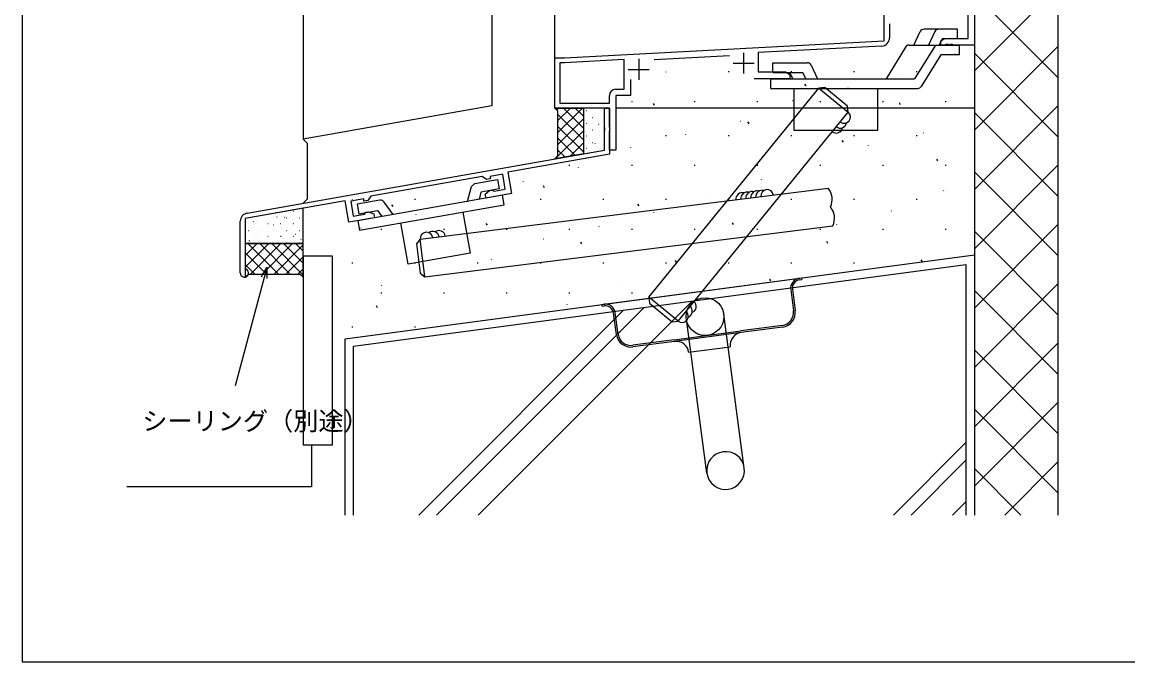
# Model space of a CAD drawing. Units: millimetres, scale not verified. Extents: x -437 to 438, y -344 to 341.
# Drawn here: x -436.8 to -173.2, y -343.7 to -191.2 of the extents above; entities that cross this region are included whole.
import ezdxf
from ezdxf.enums import TextEntityAlignment as Align

# ---------------------------------------------------------------- set-up
doc = ezdxf.new("R2010")
doc.units = ezdxf.units.MM
doc.header["$LTSCALE"] = 2
for name, color, linetype in [('0-2_YKK_11', 7, 'Continuous'), ('0-4_YKK_12', 2, 'Continuous'), ('0-5_YKK_13', 4, 'Continuous'), ('0-7_YKK_D', 6, 'Continuous'), ('0-8_YKK_ZWAK', 7, 'Continuous'), ('0-9_YSS_K', 3, 'Continuous')]:
    doc.layers.add(name, color=color, linetype=linetype)
doc.styles.add('ＭＳ ゴシック', font='')
doc.styles.get('ＭＳ ゴシック').set_extended_font_data('MS Gothic')

msp = doc.modelspace()

# ---------------------------------------------------------------- linework, layer by layer
at = {"layer": '0-2_YKK_11'}
for p, q in [((-230.002, -191.636), (-230.002, -194.942)), ((-289.802, -200), (-289.802, -205)), ((-268.201, -199.242), (-286.143, -200.182)), ((-264.802, -198.5), (-264.802, -203.5)), ((-292.302, -202.5), (-287.302, -202.5)), ((-267.302, -201), (-262.302, -201)), ((-308.891, -211.7), (-309.348, -212.158)), ((-303.234, -211.7), (-309.056, -217.522)), ((-306.062, -211.7), (-309.056, -214.694)), ((-303.006, -219.299), (-309.056, -213.249)), ((-303.006, -216.47), (-307.776, -211.7)), ((-303.006, -213.642), (-304.948, -211.7)), ((-302.231, -212.32), (-302.181, -212.32)), ((-299.191, -212.32), (-299.141, -212.32)), ((-303.006, -214.301), (-309.056, -220.351)), ((-303.006, -222.127), (-309.056, -216.077)), ((-302.231, -215.31), (-302.181, -215.31)), ((-300.806, -213.935), (-300.756, -213.935)), ((-300.299, -213.616), (-300.29, -213.612)), ((-299.372, -215.631), (-299.289, -215.576)), ((-299.323, -216.111), (-299.314, -216.108)), ((-299.191, -215.31), (-299.141, -215.31)), ((-303.006, -217.129), (-309.626, -223.749)), ((-302.443, -217.216), (-302.434, -217.213)), ((-302.231, -218.3), (-302.181, -218.3)), ((-300.806, -216.925), (-300.756, -216.925)), ((-299.191, -218.3), (-299.141, -218.3)), ((-298.677, -218.723), (-298.668, -218.72)), ((-298.006, -217.158), (-297.886, -216.975)), ((-305.024, -222.937), (-309.056, -218.906)), ((-303.006, -219.958), (-306.192, -223.143)), ((-302.231, -221.29), (-302.181, -221.29)), ((-301.467, -219.711), (-301.458, -219.708)), ((-300.806, -219.915), (-300.756, -219.915)), ((-300.257, -220.135), (-300.173, -220.079)), ((-299.191, -221.29), (-299.141, -221.29)), ((-298.078, -221.352), (-298.074, -221.35)), ((-307.429, -223.361), (-309.056, -221.734)), ((-372.92, -236.49), (-372.911, -236.486)), ((-372.155, -236.24), (-372.105, -236.24)), ((-384.806, -251.004), (-384.806, -238.683)), ((-381.752, -238.812), (-381.668, -238.757)), ((-381.574, -239.554), (-381.564, -239.551)), ((-381.275, -239.23), (-381.225, -239.23)), ((-379.85, -237.855), (-379.8, -237.855)), ((-378.783, -238.566), (-378.774, -238.563)), ((-378.235, -239.23), (-378.185, -239.23)), ((-376.949, -239.551), (-376.866, -239.496)), ((-376.81, -237.855), (-376.76, -237.855)), ((-376.04, -237.595), (-376.031, -237.591)), ((-375.195, -239.23), (-375.145, -239.23)), ((-374.26, -237.771), (-374.176, -237.716)), ((-373.77, -237.855), (-373.72, -237.855)), ((-372.274, -239.102), (-372.265, -239.099)), ((-372.155, -239.23), (-372.105, -239.23)), ((-370.73, -237.855), (-370.68, -237.855)), ((-382.89, -240.845), (-382.84, -240.845)), ((-381.275, -242.22), (-381.225, -242.22)), ((-380.927, -242.166), (-380.918, -242.163)), ((-379.85, -240.845), (-379.8, -240.845)), ((-378.235, -242.22), (-378.185, -242.22)), ((-378.184, -241.195), (-378.175, -241.191)), ((-376.81, -240.845), (-376.76, -240.845)), ((-375.195, -242.22), (-375.145, -242.22)), ((-375.144, -242.274), (-375.061, -242.219)), ((-375.064, -240.09), (-375.055, -240.087)), ((-373.77, -240.845), (-373.72, -240.845)), ((-372.155, -242.22), (-372.105, -242.22)), ((-371.675, -241.731), (-371.666, -241.727)), ((-370.73, -240.845), (-370.68, -240.845)), ((-369.81, -244.004), (-383.606, -244.004)), ((-383.606, -246.813), (-380.797, -244.004)), ((-383.606, -249.642), (-377.969, -244.004)), ((-375.706, -251.254), (-382.956, -244.004)), ((-382.89, -243.835), (-382.84, -243.835)), ((-382.636, -243.315), (-382.553, -243.26)), ((-382.39, -251.254), (-375.14, -244.004)), ((-372.878, -251.254), (-380.128, -244.004)), ((-379.85, -243.835), (-379.8, -243.835)), ((-379.562, -251.254), (-372.312, -244.004)), ((-377.758, -244.004), (-377.75, -243.999)), ((-369.81, -251.494), (-377.3, -244.004)), ((-377.208, -243.69), (-377.199, -243.687)), ((-376.81, -243.835), (-376.76, -243.835)), ((-376.734, -251.254), (-369.81, -244.331)), ((-369.81, -248.665), (-374.471, -244.004)), ((-374.418, -242.702), (-374.409, -242.699)), ((-373.77, -243.835), (-373.72, -243.835)), ((-369.81, -245.837), (-371.643, -244.004)), ((-370.73, -243.835), (-370.68, -243.835)), ((-370.342, -243.013), (-370.258, -242.958)), ((-378.535, -251.254), (-383.606, -246.183)), ((-373.905, -251.254), (-369.81, -247.16)), ((-381.363, -251.254), (-383.606, -249.012)), ((-371.077, -251.254), (-369.81, -249.988)), ((-383.524, -251.922), (-383.606, -251.84))]:
    msp.add_line(p, q, dxfattribs=at)
for points in [[(-291.802, -204.9), (-291.802, -208.7), (-295.302, -208.7), (-295.302, -221.7), (-296.802, -221.7), (-296.802, -217.158), (-296.682, -216.975), (-296.682, -216.425), (-296.802, -216.241), (-296.802, -211.7), (-309.802, -211.7), (-309.802, -199.7), (-307.502, -199.7), (-231.302, -195.706), (-231.302, -175.2)], [(-209.802, -176.2), (-209.802, -196.7), (-214.844, -196.7), (-215.027, -196.58), (-215.577, -196.58), (-215.761, -196.7), (-215.844, -196.7), (-216.027, -196.58), (-216.577, -196.58), (-216.761, -196.7), (-217.802, -196.7), (-217.802, -195.7), (-216.763, -195.1), (-211.302, -195.1), (-211.302, -183.7)], [(-231.898, -196.939), (-261.302, -198.48), (-261.302, -203.1), (-254.841, -203.1), (-253.802, -203.7), (-253.802, -204.7), (-262.302, -204.7)], [(-293.302, -200.157), (-307.471, -200.9), (-308.602, -200.9), (-308.602, -210.5), (-296.802, -210.5), (-296.802, -208.7)], [(-295.302, -207.2), (-293.302, -207.2), (-293.302, -200.157)], [(-298.006, -216.242), (-298.006, -211.7), (-296.806, -211.7), (-296.806, -222.706), (-321.007, -226.973), (-320.104, -232.094), (-326.209, -233.171), (-326.383, -232.186), (-325.387, -231.351), (-324.723, -231.234), (-324.498, -231.371), (-324.272, -231.509), (-321.61, -231.04), (-322.235, -227.495), (-325.253, -228.027), (-325.253, -228.585), (-326.128, -228.739), (-327.112, -228.05), (-353.702, -232.739), (-354.392, -233.723), (-355.379, -233.897), (-355.379, -233.339), (-358.476, -233.885), (-357.851, -237.43), (-355.189, -236.961), (-355.023, -236.754), (-354.858, -236.547), (-354.195, -236.43), (-352.973, -236.875), (-352.799, -237.86), (-358.905, -238.936), (-359.808, -233.815), (-383.606, -238.011), (-383.606, -249.804), (-383.421, -250.081)], [(-383.153, -236.713), (-298.006, -221.699), (-298.006, -217.158)], [(-297.886, -216.975), (-297.886, -216.425), (-298.006, -216.242)], [(-383.606, -244.004), (-383.606, -252.004), (-382.856, -251.254), (-370.56, -251.254), (-369.81, -252.004), (-369.81, -244.004)]]:
    msp.add_lwpolyline(points, dxfattribs=at)
for points in [[(-303.006, -211.7), (-303.006, -222.582), (-309.806, -223.781), (-309.056, -223.031), (-309.056, -212.45), (-309.806, -211.7)], [(-303.006, -211.7), (-303.006, -222.582), (-298.006, -221.7), (-298.006, -211.7)], [(-369.81, -235.579), (-383.606, -238.011), (-383.606, -244.004), (-369.81, -244.004)]]:
    msp.add_lwpolyline(points, close=True, dxfattribs=at)
for centre, radius, start, end in [((-232.002, -194.942), 2, 273.00001, 359.99999), ((-295.302, -208.7), 1.5, 90.00001, 179.99999), ((-382.806, -238.683), 2, 99.99999, 180.00002), ((-383.806, -251.004), 1, 180.00002, 67.38012)]:
    msp.add_arc(centre, radius, start, end, dxfattribs=at)
at = {"layer": '0-4_YKK_12'}
for p, q in [((-309.802, -211.7), (-309.802, -22.489)), ((-297.102, -211.7), (-309.802, -211.7))]:
    msp.add_line(p, q, dxfattribs=at)
msp.add_lwpolyline([(-209.802, -196.2), (-209.802, -211.7), (-295.302, -211.7)], dxfattribs=at)
at = {"layer": '0-5_YKK_13'}
for p, q in [((-224.214, -196.7), (-222.711, -193.477)), ((-213.806, -192.9), (-221.804, -192.9)), ((-219.206, -193.477), (-220.709, -196.7)), ((-213.806, -195.2), (-213.806, -192.9)), ((-226.218, -197.178), (-230.822, -204.7)), ((-225.365, -196.7), (-213.306, -196.7)), ((-219.089, -196.7), (-224.031, -204.7)), ((-217.472, -195.2), (-218.171, -196.7)), ((-213.806, -195.2), (-217.472, -195.2)), ((-213.306, -199), (-213.306, -196.7)), ((-217.806, -199), (-222.455, -206.526)), ((-213.306, -199), (-217.806, -199)), ((-257.806, -200.9), (-249.622, -200.9)), ((-257.806, -203.2), (-257.806, -200.9)), ((-248.716, -201.477), (-247.213, -204.7)), ((-258.306, -204.7), (-224.031, -204.7)), ((-258.306, -207), (-258.306, -204.7)), ((-257.806, -203.2), (-250.671, -203.2)), ((-253.107, -204.7), (-253.806, -203.2)), ((-249.972, -204.7), (-250.671, -203.2)), ((-258.306, -207), (-223.306, -207)), ((-232.806, -217), (-232.806, -207)), ((-328.856, -229.678), (-323.44, -228.722)), ((-348.368, -237.078), (-350.516, -234.106)), ((-298.1, -258.473), (-251.512, -252.261)), ((-251.512, -252.261), (-251.017, -252.195)), ((-251.459, -252.657), (-250.964, -252.591)), ((-251.017, -252.195), (-250.964, -252.591)), ((-253.574, -254.957), (-252.9, -260.012)), ((-253.177, -254.904), (-252.503, -259.959)), ((-298.596, -258.539), (-298.1, -258.473)), ((-298.543, -258.935), (-298.596, -258.539)), ((-298.543, -258.935), (-298.047, -258.869)), ((-295.126, -265.642), (-295.8, -260.587)), ((-294.73, -265.59), (-295.404, -260.534)), ((-264.649, -297.494), (-269.539, -260.818)), ((-273.57, -298.683), (-278.46, -262.008)), ((-255.563, -263.495), (-265.475, -264.816)), ((-281.335, -266.931), (-265.475, -264.816)), ((-265.422, -265.213), (-281.282, -267.327)), ((-255.51, -263.891), (-265.422, -265.213)), ((-281.335, -266.931), (-291.247, -268.253)), ((-281.282, -267.327), (-291.194, -268.649)), ((-277.912, -269.905), (-268, -268.583))]:
    msp.add_line(p, q, dxfattribs=at)
for points in [[(-252.806, -207), (-252.806, -217), (-232.806, -217)], [(-323.44, -228.722), (-323.04, -230.988), (-327.472, -231.769), (-327.884, -233.466)], [(-330.641, -233.952), (-329.638, -230.425), (-328.856, -229.678)], [(-351.507, -233.671), (-356.923, -234.627), (-356.524, -236.892), (-352.092, -236.11), (-351.027, -237.547)], [(-331.719, -236.478), (-329.982, -246.326), (-344.755, -248.931), (-346.491, -239.083)]]:
    msp.add_lwpolyline(points, dxfattribs=at)
msp.add_lwpolyline([(-322.27, -232.476), (-356.739, -238.554), (-356.339, -240.819), (-321.871, -234.741)], close=True, dxfattribs=at)
msp.add_circle((-274, -261.413), 4.5, dxfattribs=at)
for centre, radius, start, end in [((-221.804, -193.9), 1, 90, 155.00493), ((-218.3, -193.9), 1, 90, 154.99902), ((-225.365, -197.7), 1, 90, 148.53714), ((-249.622, -201.9), 1, 24.99483, 90), ((-223.306, -206), 1, 270, 328.29252), ((-351.366, -234.695), 1.034, 34.76283, 97.857), ((-251.195, -254.64), 2.4, 97.59464, 187.59464), ((-251.195, -254.64), 2, 97.59464, 187.59464), ((-297.783, -260.851), 2.4, 7.59464, 97.59464), ((-297.783, -260.851), 2, 7.59464, 97.59464), ((-255.973, -260.422), 3.1, 277.59464, 7.59464), ((-255.973, -260.422), 3.5, 277.59464, 7.59464), ((-291.657, -265.18), 3.5, 187.59464, 277.59464), ((-291.657, -265.18), 3.1, 187.59464, 277.59464), ((-265.026, -268.187), 3, 97.59464, 187.59464), ((-280.886, -270.301), 3, 7.59464, 97.59464), ((-269.11, -298.089), 4.5, 7.59464, 187.59464), ((-269.11, -298.089), 4.5, 187.59464, 7.59464)]:
    msp.add_arc(centre, radius, start, end, dxfattribs=at)
at = {"layer": '0-7_YKK_D'}
for points in [[(-378.438, -249.653), (-379.098, -252.116), (-386.015, -277.915)], [(-379.758, -251.939), (-378.438, -249.653), (-378.438, -252.293)]]:
    msp.add_lwpolyline(points, dxfattribs=at)
at = {"layer": '0-8_YKK_ZWAK'}
msp.add_line((-436.8, 306.3), (-436.8, -343.7), dxfattribs=at)
msp.add_lwpolyline([(-436.8, -343.7), (438.2, -343.7), (438.2, 306.3)], dxfattribs=at)
at = {"layer": '0-9_YSS_K'}
for p, q in [((-369.806, -22.489), (-369.806, -219.128)), ((-324.806, -22.489), (-324.806, -211.193)), ((-189.806, -308.7), (-189.806, -176.7)), ((-209.806, -202.834), (-189.806, -182.834)), ((-189.806, -204.471), (-209.806, -184.471)), ((-209.806, -196.2), (-209.806, -246.7)), ((-209.806, -216.976), (-189.806, -196.976)), ((-214.44, -198.807), (-214.423, -198.854)), ((-189.806, -218.613), (-209.806, -198.613)), ((-268.415, -202.928), (-268.415, -203.178)), ((-253.465, -202.928), (-253.465, -203.178)), ((-238.515, -202.928), (-238.515, -203.178)), ((-223.565, -202.928), (-223.565, -203.178)), ((-283.6, -204.07), (-283.584, -204.117)), ((-283.365, -203.044), (-283.365, -203.178)), ((-226.917, -203.687), (-226.9, -203.734)), ((-287.41, -256.788), (-246.86, -206.984)), ((-250.261, -205.991), (-249.985, -206.408)), ((-239.978, -206.917), (-239.961, -206.964)), ((-291.44, -210.105), (-291.44, -210.303)), ((-286.393, -210.593), (-286.117, -211.01)), ((-276.49, -210.053), (-276.49, -210.303)), ((-261.54, -210.053), (-261.54, -210.303)), ((-253.122, -209.911), (-253.106, -209.958)), ((-246.59, -210.053), (-246.59, -210.303)), ((-231.64, -210.053), (-231.64, -210.303)), ((-227.745, -210.413), (-227.469, -210.83)), ((-216.69, -210.053), (-216.69, -210.303)), ((-324.806, -211.193), (-369.806, -219.128)), ((-280.431, -262.47), (-239.881, -212.666)), ((-209.806, -231.118), (-189.806, -211.118)), ((-189.806, -232.755), (-209.806, -212.755)), ((-265.599, -214.791), (-265.582, -214.838)), ((-263.877, -215.015), (-263.601, -215.432)), ((-283.365, -218.128), (-283.365, -218.378)), ((-278.66, -218.021), (-278.643, -218.068)), ((-268.415, -218.128), (-268.415, -218.378)), ((-253.465, -218.128), (-253.465, -218.378)), ((-238.515, -218.128), (-238.515, -218.378)), ((-223.565, -218.128), (-223.565, -218.378)), ((-221.977, -217.638), (-221.96, -217.685)), ((-368.806, -220.128), (-369.806, -219.128)), ((-368.806, -233.36), (-368.806, -220.128)), ((-291.804, -221.015), (-291.788, -221.063)), ((-241.361, -219.437), (-241.085, -219.854)), ((-235.121, -220.632), (-235.104, -220.679)), ((-218.845, -223.859), (-218.569, -224.276)), ((-306.39, -225.253), (-306.39, -225.503)), ((-304.281, -225.895), (-304.264, -225.942)), ((-291.44, -225.253), (-291.44, -225.503)), ((-276.49, -225.253), (-276.49, -225.503)), ((-261.54, -225.253), (-261.54, -225.503)), ((-247.598, -225.512), (-247.581, -225.559)), ((-246.59, -225.253), (-246.59, -225.503)), ((-231.64, -225.253), (-231.64, -225.503)), ((-216.69, -225.253), (-216.69, -225.503)), ((-209.806, -245.26), (-189.806, -225.26)), ((-317.342, -229.125), (-317.325, -229.172)), ((-260.659, -228.742), (-260.642, -228.789)), ((-189.806, -246.897), (-209.806, -226.897)), ((-341.886, -242.969), (-244.689, -230.815)), ((-312.604, -230.184), (-312.328, -230.601)), ((-273.803, -231.736), (-273.786, -231.784)), ((-217.12, -231.353), (-217.103, -231.4)), ((-368.806, -233.36), (-369.806, -234.36)), ((-358.115, -233.517), (-358.115, -233.578)), ((-343.165, -233.328), (-343.165, -233.578)), ((-330.486, -232.12), (-330.47, -232.167)), ((-328.215, -233.328), (-328.215, -233.578)), ((-313.265, -233.328), (-313.265, -233.578)), ((-298.315, -233.328), (-298.315, -233.578)), ((-283.365, -233.328), (-283.365, -233.578)), ((-268.415, -233.328), (-268.415, -233.578)), ((-253.465, -233.328), (-253.465, -233.578)), ((-238.515, -233.328), (-238.515, -233.578)), ((-223.565, -233.328), (-223.565, -233.578)), ((-348.736, -234.786), (-348.46, -235.203)), ((-342.963, -236.999), (-342.946, -237.047)), ((-290.088, -234.606), (-289.812, -235.023)), ((-286.28, -236.616), (-286.263, -236.663)), ((-229.596, -236.233), (-229.58, -236.28)), ((-340.769, -251.9), (-243.572, -239.745)), ((-326.22, -239.208), (-325.944, -239.625)), ((-299.341, -239.846), (-299.324, -239.893)), ((-267.572, -239.028), (-267.296, -239.445)), ((-242.657, -239.463), (-242.641, -239.51)), ((-209.806, -259.402), (-189.806, -239.402)), ((-356.024, -240.23), (-356.007, -240.277)), ((-351.24, -240.453), (-351.24, -240.703)), ((-336.29, -240.453), (-336.29, -240.703)), ((-321.34, -240.453), (-321.34, -240.703)), ((-306.39, -240.453), (-306.39, -240.703)), ((-291.44, -240.453), (-291.44, -240.703)), ((-276.49, -240.453), (-276.49, -240.703)), ((-261.54, -240.453), (-261.54, -240.703)), ((-255.802, -242.457), (-255.785, -242.505)), ((-246.59, -240.453), (-246.59, -240.703)), ((-231.64, -240.453), (-231.64, -240.703)), ((-216.69, -240.453), (-216.69, -240.703)), ((-189.806, -261.039), (-209.806, -241.039)), ((-312.485, -242.841), (-312.468, -242.888)), ((-303.704, -243.63), (-303.428, -244.047)), ((-245.056, -243.45), (-244.78, -243.867)), ((-189.806, -276.95), (-189.806, -244.45)), ((-324.962, -247.72), (-324.945, -247.768)), ((-268.279, -247.337), (-268.262, -247.384)), ((-358.115, -248.528), (-358.115, -248.778)), ((-343.165, -248.528), (-343.165, -248.778)), ((-328.215, -248.528), (-328.215, -248.778)), ((-313.265, -248.528), (-313.265, -248.778)), ((-298.315, -248.528), (-298.315, -248.778)), ((-283.365, -248.528), (-283.365, -248.778)), ((-281.188, -248.053), (-280.912, -248.469)), ((-268.415, -248.528), (-268.415, -248.778)), ((-253.465, -248.528), (-253.465, -248.778)), ((-238.515, -248.528), (-238.515, -248.778)), ((-223.565, -248.528), (-223.565, -248.534)), ((-222.54, -247.873), (-222.264, -248.29)), ((-338.023, -250.951), (-338.006, -250.998)), ((-281.339, -250.567), (-281.323, -250.614)), ((-258.672, -252.475), (-258.396, -252.892)), ((-351.24, -255.653), (-351.24, -255.903)), ((-351.167, -253.945), (-351.15, -253.992)), ((-336.29, -255.653), (-336.29, -255.903)), ((-321.34, -255.653), (-321.34, -255.903)), ((-306.39, -255.653), (-306.39, -255.903)), ((-294.484, -253.562), (-294.467, -253.609)), ((-291.44, -255.653), (-291.44, -255.903)), ((-209.806, -273.545), (-189.806, -253.545)), ((-189.806, -275.181), (-209.806, -255.181)), ((-328.11, -308.7), (-277.1, -257.69)), ((-352.431, -258.799), (-352.155, -259.216)), ((-342.252, -308.7), (-293.418, -259.866)), ((-338.009, -308.7), (-288.522, -259.213)), ((-306.961, -258.441), (-306.944, -258.489)), ((-358.115, -263.728), (-358.115, -263.978)), ((-343.165, -263.728), (-343.165, -263.978)), ((-209.806, -287.687), (-189.806, -267.687)), ((-189.806, -289.324), (-209.806, -269.324)), ((-209.806, -301.829), (-189.806, -281.829)), ((-189.806, -303.466), (-209.806, -283.466)), ((-229.115, -308.7), (-211.806, -291.392)), ((-224.872, -308.7), (-211.806, -295.634)), ((-198.714, -308.7), (-209.806, -297.608)), ((-202.535, -308.7), (-189.806, -295.971)), ((-214.972, -308.7), (-211.806, -305.534)), ((-202.535, -308.7), (-202.535, -308.7))]:
    msp.add_line(p, q, dxfattribs=at)
for points in [[(-246.859, -206.984), (-239.88, -212.667), (-240.024, -211.26), (-245.453, -206.84)], [(-340.769, -251.9), (-341.886, -242.969), (-342.754, -244.086), (-341.885, -251.032)], [(-362.806, -247.004), (-369.806, -247.004), (-369.806, -292.004), (-362.806, -292.004)], [(-280.431, -262.47), (-287.41, -256.788), (-287.266, -258.195), (-281.838, -262.614)]]:
    msp.add_lwpolyline(points, close=True, dxfattribs=at)
for points in [[(-359.806, -308.7), (-359.806, -266.7), (-209.806, -246.7), (-209.806, -308.7)], [(-357.806, -308.7), (-357.806, -268.451), (-211.806, -248.984), (-211.806, -308.7)], [(-367.806, -292.004), (-367.806, -302.004), (-411.8, -302.004)]]:
    msp.add_lwpolyline(points, dxfattribs=at)
for centre, radius, start, end in [((-240.827, -213.831), 1.5, 230.84606, 50.84604), ((-241.774, -214.994), 1.5, 230.84606, 350.84607), ((-242.721, -216.157), 1.5, 230.84606, 350.84607), ((-265.149, -233.373), 1.5, 73.54993, 187.1281), ((-263.958, -233.224), 1.5, 73.54993, 187.1281), ((-262.767, -233.075), 1.5, 73.54993, 187.1281), ((-261.576, -232.926), 1.5, 73.54993, 187.1281), ((-260.386, -232.778), 1.5, 73.54993, 187.1281), ((-259.195, -232.629), 1.5, 7.1281, 187.1281), ((-247.691, -233.458), 4, 332.89926, 41.35695), ((-247.133, -237.923), 4, 332.89926, 41.35695), ((-340.397, -242.783), 1.5, 7.12811, 187.12809), ((-338.909, -242.597), 1.5, 7.12811, 127.12812), ((-337.421, -242.411), 1.5, 7.12811, 127.12812), ((-277.59, -258.981), 1.5, 290.84604, 50.84605), ((-279.484, -261.307), 1.5, 230.84607, 50.84605), ((-278.537, -260.144), 1.5, 290.84604, 50.84605)]:
    msp.add_arc(centre, radius, start, end, dxfattribs=at)

# ---------------------------------------------------------------- texts
at = {"layer": '0-7_YKK_D', "style": 'ＭＳ ゴシック'}
msp.add_text('シーリング（別途）', height=4.399, dxfattribs=at).set_placement((-408.165, -289.817), align=Align.BOTTOM_LEFT)

doc.saveas('drawing.dxf')
